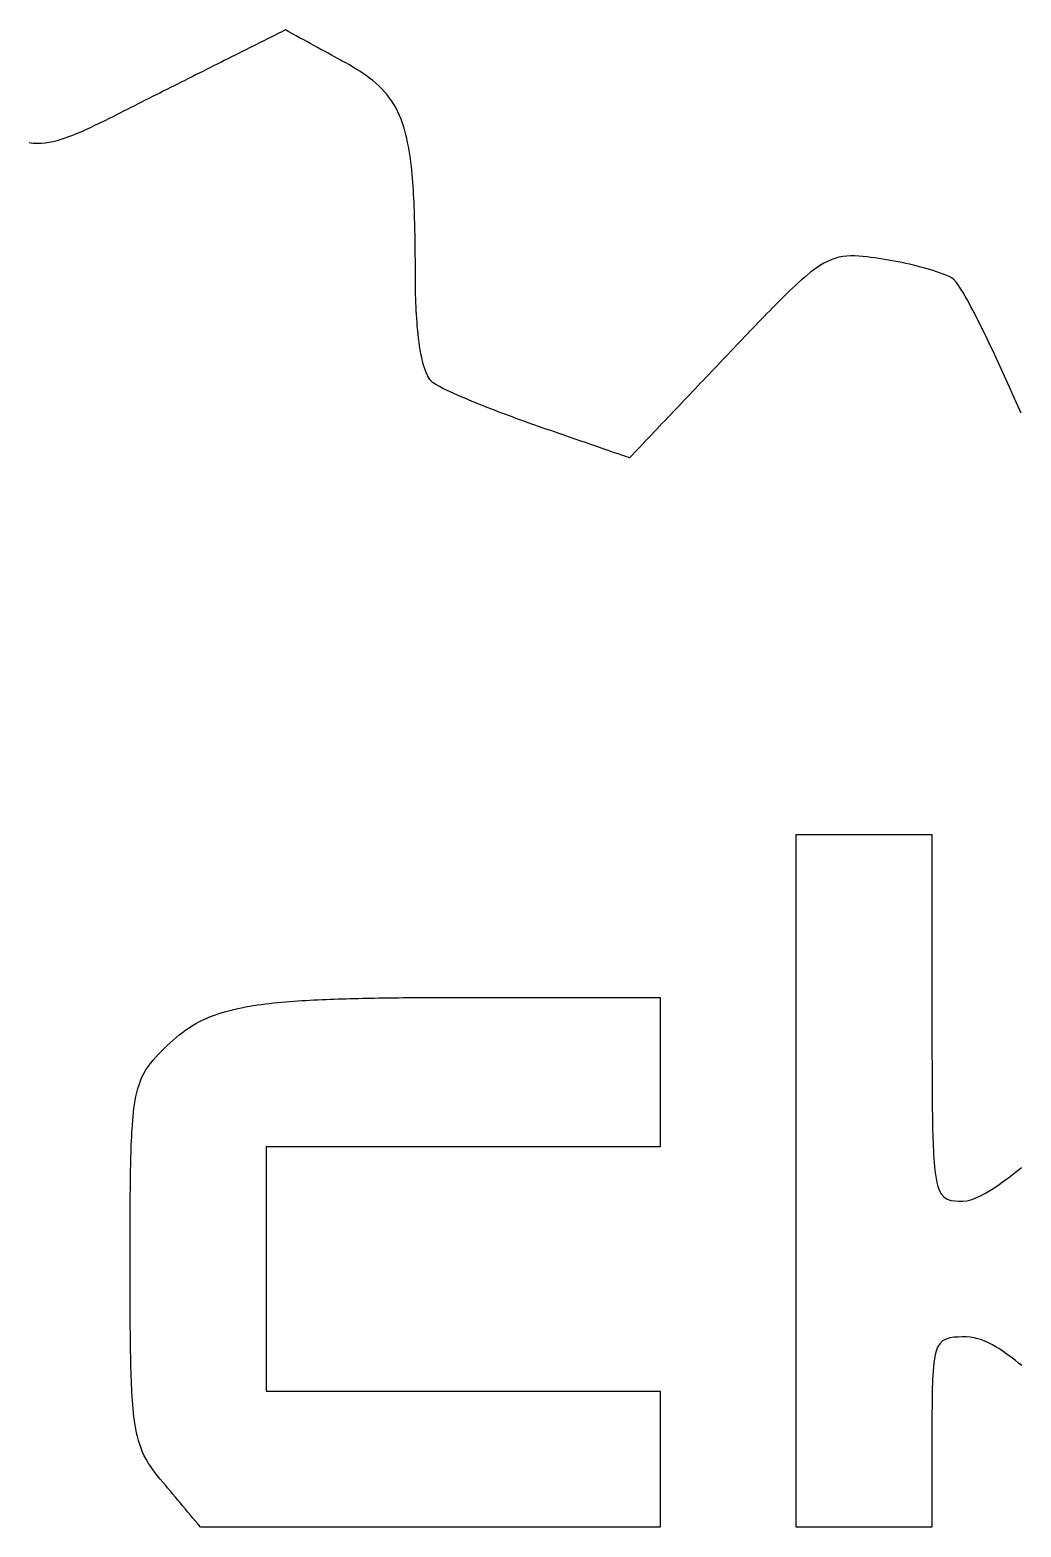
# Model space of a CAD drawing. Extents: x 27 to 125, y 19 to 120.
# Drawn here: x 52.39 to 72.97, y 18.91 to 50.02 of the extents above; entities that cross this region are included whole.
import ezdxf

# ---------------------------------------------------------------- set-up
doc = ezdxf.new("R2010")
doc.units = 0
doc.layers.get('0').update_dxf_attribs({"linetype": 'CONTINUOUS'})

msp = doc.modelspace()

# ---------------------------------------------------------------- linework, layer by layer
at = {"color": 7}
for points in [[(72.969625, 42.051975), (72.936278, 42.129608), (72.90286, 42.206968), (72.869202, 42.284444), (72.835361, 42.361908), (72.80139, 42.439229), (72.767348, 42.516281), (72.733092, 42.593381), (72.698697, 42.670363), (72.664227, 42.747077), (72.629573, 42.823765), (72.594639, 42.900625), (72.559525, 42.977432), (72.52416, 43.054326), (72.488659, 43.131051), (72.453127, 43.207364), (72.417381, 43.283657), (72.381271, 43.360221), (72.344969, 43.436673), (72.308641, 43.512638), (72.271955, 43.588796), (72.235136, 43.66464), (72.197959, 43.740601), (72.160717, 43.816047), (72.123083, 43.891587), (72.085067, 43.96714), (72.046936, 44.042113), (72.008345, 44.117105), (71.969328, 44.19193), (71.929969, 44.266307), (71.889964, 44.340628), (71.849279, 44.414714), (71.807886, 44.488292), (71.765671, 44.561097), (71.722093, 44.633289), (71.676593, 44.704406), (71.627907, 44.773373), (71.571256, 44.835668), (71.502609, 44.878978), (71.429699, 44.914349), (71.354953, 44.945512), (71.278854, 44.974005), (71.201892, 45.000477), (71.124786, 45.025172), (71.047054, 45.048568), (70.969082, 45.070751), (70.890895, 45.091861), (70.812333, 45.11204), (70.733595, 45.131315), (70.654661, 45.149716), (70.575077, 45.167383), (70.495569, 45.184204), (70.415985, 45.200178), (70.336317, 45.215361), (70.256061, 45.229783), (70.175828, 45.243329), (70.09561, 45.256001), (70.013175, 45.268504), (69.930718, 45.280724), (69.848151, 45.292351), (69.765472, 45.303019), (69.682428, 45.31222), (69.599133, 45.319332), (69.515665, 45.323565), (69.432492, 45.32413), (69.349403, 45.319925), (69.266486, 45.31016), (69.184399, 45.294158), (69.104208, 45.271862), (69.025976, 45.243468), (68.949748, 45.209474), (68.875924, 45.170798), (68.804014, 45.128025), (68.73428, 45.082144), (68.666456, 45.033779), (68.600072, 44.983267), (68.535045, 44.931104), (68.471059, 44.877502), (68.408127, 44.822864), (68.346018, 44.767311), (68.284542, 44.71094), (68.223802, 44.654061), (68.163406, 44.596499), (68.103513, 44.53855), (68.044043, 44.480268), (67.984728, 44.421498), (67.925798, 44.362559), (67.867062, 44.303338), (67.808396, 44.24378), (67.750137, 44.184276), (67.691875, 44.124468), (67.633703, 44.06449), (67.575786, 44.004549), (67.517744, 43.944283), (67.460004, 43.884167), (67.402275, 43.823924), (67.344592, 43.763607), (67.286875, 43.703155), (67.229155, 43.642621), (67.171471, 43.582057), (67.114016, 43.521681), (67.056449, 43.461144), (66.998991, 43.400692), (66.941638, 43.34033), (66.884087, 43.279749), (66.827231, 43.219895), (66.770337, 43.159999), (66.713693, 43.100365), (66.657048, 43.040735), (66.600276, 42.980971), (66.543586, 42.92129), (66.4866, 42.861295), (66.42974, 42.801438), (66.373056, 42.741765), (66.31625, 42.681965), (66.259422, 42.62214), (66.202405, 42.562114), (66.145689, 42.502407), (66.08885, 42.44257), (66.032137, 42.382866), (65.975157, 42.32288), (65.918182, 42.262902), (65.861478, 42.203206), (65.804545, 42.143271), (65.747719, 42.083448), (65.690979, 42.023716), (65.63404, 41.963772), (65.577051, 41.903777), (65.520223, 41.843954), (65.463558, 41.784301), (65.406685, 41.724428), (65.349984, 41.664735), (65.292915, 41.604658), (65.236034, 41.544776), (65.179163, 41.484908), (65.122304, 41.425049), (65.065326, 41.365066), (65.008608, 41.305359), (64.951929, 41.245688), (64.894909, 41.18566), (64.838114, 41.125871), (64.760207, 41.152851), (64.682522, 41.179747), (64.604663, 41.206699), (64.526928, 41.233623), (64.449088, 41.260576), (64.371392, 41.287471), (64.293434, 41.314452), (64.215351, 41.341489), (64.137563, 41.368413), (64.059596, 41.395393), (63.981824, 41.422317), (63.903888, 41.449298), (63.825964, 41.476278), (63.748341, 41.503146), (63.670273, 41.530183), (63.592623, 41.557078), (63.514927, 41.583974), (63.437045, 41.610926), (63.359067, 41.637935), (63.281193, 41.664887), (63.203545, 41.691783), (63.125508, 41.718792), (63.047654, 41.745744), (62.969634, 41.772753), (62.891422, 41.799959), (62.813184, 41.827447), (62.735116, 41.855133), (62.656726, 41.883186), (62.578607, 41.91138), (62.500338, 41.93989), (62.422509, 41.968496), (62.344771, 41.997325), (62.266867, 42.026476), (62.189165, 42.055813), (62.111515, 42.085404), (62.033847, 42.115277), (61.956654, 42.145258), (61.879528, 42.175506), (61.802247, 42.20613), (61.725167, 42.237002), (61.648346, 42.268126), (61.571691, 42.299554), (61.495079, 42.331378), (61.418744, 42.363537), (61.342281, 42.39626), (61.266028, 42.429475), (61.190231, 42.463164), (61.114599, 42.497598), (61.039465, 42.532814), (60.964645, 42.569226), (60.890446, 42.607258), (60.817884, 42.647596), (60.748378, 42.693294), (60.692707, 42.752764), (60.650289, 42.822605), (60.616335, 42.896753), (60.587898, 42.973676), (60.563656, 43.05184), (60.542658, 43.13067), (60.524201, 43.210133), (60.507747, 43.290493), (60.493128, 43.37096), (60.480061, 43.451433), (60.468293, 43.5324), (60.457766, 43.613197), (60.448311, 43.694231), (60.439788, 43.775765), (60.43214, 43.857415), (60.425338, 43.939164), (60.419299, 44.020785), (60.413965, 44.10261), (60.409336, 44.184178), (60.405329, 44.265638), (60.401914, 44.347268), (60.399064, 44.42898), (60.396806, 44.51085), (60.395112, 44.592469), (60.393701, 44.673983), (60.392855, 44.75572), (60.392572, 44.837375), (60.392392, 44.921167), (60.392129, 45.004781), (60.391847, 45.088706), (60.391283, 45.172283), (60.390718, 45.255979), (60.390154, 45.339691), (60.389307, 45.42332), (60.38846, 45.507258), (60.387332, 45.590889), (60.38592, 45.674593), (60.384509, 45.758244), (60.382816, 45.84216), (60.38084, 45.926183), (60.378583, 46.010167), (60.376325, 46.093961), (60.373785, 46.177821), (60.370822, 46.261573), (60.36752, 46.345419), (60.363851, 46.42916), (60.359787, 46.512954), (60.355299, 46.596591), (60.350332, 46.680174), (60.344829, 46.764081), (60.338789, 46.847447), (60.332101, 46.931174), (60.324735, 47.014929), (60.316607, 47.098404), (60.30766, 47.181784), (60.297782, 47.265189), (60.286945, 47.348233), (60.275007, 47.430972), (60.261827, 47.513788), (60.247321, 47.596194), (60.231291, 47.67843), (60.213539, 47.760605), (60.194009, 47.84213), (60.172504, 47.923032), (60.148797, 48.003248), (60.122551, 48.083112), (60.093719, 48.16188), (60.061972, 48.23972), (60.02734, 48.315911), (59.989559, 48.390536), (59.948408, 48.46355), (59.903733, 48.534828), (59.855825, 48.60371), (59.804718, 48.670134), (59.750556, 48.734012), (59.69361, 48.795234), (59.633649, 48.854287), (59.571611, 48.91057), (59.507366, 48.964588), (59.441153, 49.016502), (59.373601, 49.066202), (59.30484, 49.113973), (59.234999, 49.160072), (59.164073, 49.204801), (59.092482, 49.248173), (59.020174, 49.29047), (58.946957, 49.332013), (58.873593, 49.372562), (58.799651, 49.412954), (58.725856, 49.453267), (58.651806, 49.493718), (58.57803, 49.534022), (58.504396, 49.574247), (58.43073, 49.614486), (58.356599, 49.654985), (58.282654, 49.695377), (58.208799, 49.735723), (58.13504, 49.776016), (58.061126, 49.816391), (57.987322, 49.856709), (57.913535, 49.897019), (57.839666, 49.937371), (57.76575, 49.977748), (57.691568, 50.018273), (57.616968, 49.980808), (57.542498, 49.943405), (57.467754, 49.905866), (57.3934, 49.868523), (57.318885, 49.8311), (57.244505, 49.793745), (57.169806, 49.756229), (57.095057, 49.718688), (57.020333, 49.681158), (56.94557, 49.643611), (56.871201, 49.606259), (56.796457, 49.568721), (56.7217, 49.531177), (56.647275, 49.493797), (56.572949, 49.45647), (56.49853, 49.419092), (56.423873, 49.381596), (56.349372, 49.344182), (56.27495, 49.306805), (56.200593, 49.269461), (56.125937, 49.231965), (56.051588, 49.194627), (55.977, 49.157165), (55.902253, 49.119623), (55.8276, 49.082133), (55.75287, 49.0446), (55.678259, 49.007127), (55.603837, 48.969752), (55.529376, 48.932355), (55.45451, 48.894754), (55.379868, 48.857267), (55.305517, 48.819926), (55.230818, 48.78241), (55.15612, 48.744894), (55.081647, 48.707492), (55.006404, 48.669654), (54.931242, 48.631769), (54.856273, 48.593897), (54.781117, 48.555865), (54.706379, 48.517991), (54.631254, 48.479882), (54.55635, 48.441864), (54.481369, 48.403804), (54.406467, 48.365808), (54.331407, 48.327781), (54.256373, 48.289845), (54.181533, 48.252123), (54.106705, 48.214562), (54.031408, 48.176967), (53.955902, 48.139531), (53.880433, 48.102433), (53.804637, 48.065571), (53.728798, 48.029173), (53.652646, 47.993207), (53.576491, 47.957943), (53.500133, 47.923425), (53.423445, 47.88975), (53.346347, 47.857083), (53.268409, 47.825485), (53.190109, 47.795423), (53.111126, 47.767102), (53.031255, 47.740827), (52.950694, 47.717148), (52.869324, 47.696518), (52.786791, 47.679443), (52.703631, 47.666687), (52.619752, 47.658869), (52.53598, 47.656612), (52.452013, 47.660393), (52.368388, 47.670469)], [(68.297778, 26.105556), (68.297778, 26.190123), (68.297778, 26.274883), (68.297778, 26.359581), (68.297778, 26.444183), (68.297778, 26.528714), (68.297778, 26.613423), (68.297778, 26.697884), (68.297778, 26.782545), (68.297778, 26.867262), (68.297778, 26.951759), (68.297778, 27.036243), (68.297778, 27.12105), (68.297778, 27.205881), (68.297778, 27.290463), (68.297778, 27.375321), (68.297778, 27.459889), (68.297778, 27.544765), (68.297778, 27.629414), (68.297778, 27.714092), (68.297778, 27.798677), (68.297778, 27.883462), (68.297778, 27.968341), (68.297778, 28.053225), (68.297778, 28.138024), (68.297778, 28.22266), (68.297778, 28.307055), (68.297778, 28.391922), (68.297778, 28.476403), (68.297778, 28.561208), (68.297778, 28.645883), (68.297778, 28.730361), (68.297778, 28.814962), (68.297778, 28.899615), (68.297778, 28.984256), (68.297778, 29.068821), (68.297778, 29.153242), (68.297778, 29.238186), (68.297778, 29.322844), (68.297778, 29.407516), (68.297778, 29.492126), (68.297778, 29.576948), (68.297778, 29.661558), (68.297778, 29.746222), (68.297778, 29.830855), (68.297778, 29.915697), (68.297778, 30.000329), (68.297778, 30.084982), (68.297778, 30.169561), (68.297778, 30.254265), (68.297778, 30.338982), (68.297778, 30.423598), (68.297778, 30.507999), (68.297778, 30.592624), (68.297778, 30.677318), (68.297778, 30.76194), (68.297778, 30.846847), (68.297778, 30.931361), (68.297778, 31.016296), (68.297778, 31.100965), (68.297778, 31.185637), (68.297778, 31.270527), (68.297778, 31.354962), (68.297778, 31.439533), (68.297778, 31.523948), (68.297778, 31.608663), (68.297778, 31.693302), (68.297778, 31.778177), (68.297778, 31.862847), (68.297778, 31.947479), (68.297778, 32.032146), (68.297778, 32.11679), (68.297778, 32.201259), (68.297778, 32.285765), (68.297778, 32.370728), (68.297778, 32.455395), (68.297778, 32.540056), (68.297778, 32.624528), (68.297778, 32.709361), (68.297778, 32.794143), (68.297778, 32.8789), (68.297778, 32.963496), (68.297778, 33.048143), (68.297778, 33.132722), (68.297778, 33.217736), (68.297778, 33.302222), (68.380782, 33.302222), (68.463787, 33.302222), (68.546839, 33.302222), (68.629914, 33.302222), (68.712729, 33.302222), (68.7957, 33.302222), (68.879, 33.302222), (68.962216, 33.302222), (69.045384, 33.302222), (69.128183, 33.302222), (69.211173, 33.302222), (69.29418, 33.302222), (69.376979, 33.302222), (69.459723, 33.302222), (69.542942, 33.302222), (69.625935, 33.302222), (69.708889, 33.302222), (69.791893, 33.302222), (69.874898, 33.302222), (69.95795, 33.302222), (70.041025, 33.302222), (70.12384, 33.302222), (70.206811, 33.302222), (70.290111, 33.302222), (70.373327, 33.302222), (70.456496, 33.302222), (70.539294, 33.302222), (70.622284, 33.302222), (70.705291, 33.302222), (70.78809, 33.302222), (70.870834, 33.302222), (70.954053, 33.302222), (71.037046, 33.302222), (71.12, 33.302222), (71.12, 33.217304), (71.12, 33.132587), (71.12, 33.048146), (71.12, 32.963668), (71.12, 32.879151), (71.12, 32.794671), (71.12, 32.710137), (71.12, 32.625332), (71.12, 32.540575), (71.12, 32.456021), (71.12, 32.371287), (71.12, 32.28675), (71.12, 32.202312), (71.12, 32.117414), (71.12, 32.032753), (71.12, 31.948151), (71.12, 31.863436), (71.12, 31.778846), (71.12, 31.694213), (71.12, 31.609388), (71.12, 31.524623), (71.12, 31.440168), (71.12, 31.355202), (71.12, 31.270733), (71.12, 31.18603), (71.12, 31.101442), (71.12, 31.017012), (71.12, 30.932529), (71.12, 30.847877), (71.12, 30.763043), (71.12, 30.678114), (71.12, 30.59327), (71.12, 30.508795), (71.12, 30.42423), (71.12, 30.339448), (71.12, 30.254998), (71.12, 30.170035), (71.12, 30.085374), (71.12, 30.000725), (71.12, 29.916069), (71.12, 29.831538), (71.12, 29.746648), (71.12, 29.661922), (71.12, 29.577044), (71.12, 29.492222), (71.12, 29.408504), (71.120006, 29.324636), (71.120017, 29.24103), (71.120034, 29.157128), (71.120062, 29.073348), (71.120102, 28.989779), (71.120155, 28.905917), (71.120226, 28.822464), (71.120316, 28.73894), (71.120432, 28.655467), (71.120576, 28.571636), (71.120754, 28.488121), (71.120965, 28.404535), (71.121219, 28.321028), (71.121501, 28.237284), (71.121784, 28.153941), (71.122066, 28.07026), (71.12263, 27.986462), (71.123195, 27.902764), (71.123759, 27.819373), (71.124606, 27.735728), (71.125453, 27.652111), (71.126581, 27.568446), (71.12771, 27.485032), (71.129121, 27.401526), (71.130533, 27.317683), (71.132226, 27.233942), (71.134201, 27.150173), (71.136459, 27.066855), (71.138999, 26.983473), (71.141991, 26.899726), (71.145406, 26.816349), (71.149357, 26.732851), (71.153957, 26.649412), (71.159319, 26.566032), (71.165613, 26.482689), (71.173092, 26.39916), (71.18201, 26.31578), (71.192763, 26.232945), (71.205999, 26.15024), (71.222593, 26.068057), (71.243788, 25.987395), (71.271954, 25.908649), (71.310514, 25.834385), (71.363888, 25.770019), (71.433247, 25.72363), (71.512526, 25.697807), (71.59518, 25.686489), (71.678292, 25.682792), (71.76192, 25.682228), (71.844865, 25.690187), (71.925897, 25.70997), (72.004736, 25.737459), (72.081596, 25.770338), (72.156407, 25.806993), (72.229757, 25.846648), (72.302006, 25.888783), (72.373228, 25.932917), (72.443162, 25.978468), (72.512366, 26.025467), (72.580644, 26.073532), (72.648205, 26.122596), (72.714894, 26.172372), (72.781276, 26.223138), (72.847186, 26.274655), (72.912464, 26.326699), (72.977293, 26.37932)], [(55.199531, 19.77721), (55.145599, 19.841625), (55.092061, 19.906539), (55.039474, 19.971839), (54.987963, 20.03806), (54.937728, 20.105785), (54.889637, 20.174768), (54.844067, 20.245417), (54.801539, 20.317801), (54.762389, 20.392065), (54.726769, 20.468361), (54.69487, 20.546356), (54.666676, 20.625607), (54.641925, 20.70597), (54.620307, 20.787162), (54.601426, 20.869238), (54.585029, 20.951729), (54.570777, 21.034536), (54.558303, 21.117997), (54.547437, 21.201501), (54.537954, 21.284881), (54.529657, 21.368425), (54.522376, 21.451957), (54.515941, 21.535771), (54.510268, 21.619681), (54.505273, 21.703515), (54.500842, 21.78755), (54.496919, 21.871599), (54.493448, 21.955924), (54.490372, 22.039888), (54.487549, 22.124176), (54.485009, 22.208143), (54.482752, 22.292426), (54.480776, 22.376378), (54.479083, 22.460571), (54.477672, 22.544732), (54.476261, 22.628589), (54.475132, 22.712593), (54.474003, 22.796748), (54.473156, 22.880687), (54.472309, 22.964992), (54.471745, 23.049182), (54.471181, 23.133349), (54.470616, 23.217494), (54.470052, 23.301497), (54.469769, 23.385625), (54.469487, 23.46991), (54.469222, 23.554159), (54.469002, 23.638335), (54.468824, 23.722409), (54.468677, 23.80652), (54.468562, 23.89091), (54.468474, 23.975195), (54.468406, 24.059512), (54.468361, 24.143485), (54.46833, 24.227313), (54.468316, 24.311373), (54.46831, 24.39539), (54.468316, 24.479814), (54.46833, 24.564247), (54.468358, 24.6486), (54.468401, 24.733402), (54.468463, 24.817928), (54.468547, 24.902682), (54.468657, 24.986973), (54.468796, 25.071282), (54.468968, 25.156025), (54.46918, 25.24053), (54.469434, 25.325197), (54.469716, 25.409875), (54.469998, 25.494423), (54.47028, 25.579169), (54.470845, 25.663934), (54.471409, 25.74855), (54.471974, 25.832856), (54.47282, 25.917502), (54.473667, 26.002254), (54.474796, 26.086889), (54.475925, 26.171192), (54.477336, 26.255653), (54.478747, 26.339992), (54.48044, 26.42458), (54.482416, 26.509088), (54.484391, 26.593777), (54.486649, 26.678272), (54.489471, 26.762744), (54.492548, 26.847272), (54.496019, 26.931863), (54.49997, 27.01645), (54.504457, 27.100897), (54.509537, 27.185403), (54.515323, 27.269646), (54.521899, 27.353616), (54.529434, 27.437475), (54.538098, 27.521467), (54.548089, 27.605569), (54.55966, 27.689531), (54.573009, 27.772913), (54.588531, 27.855909), (54.606594, 27.938312), (54.627732, 28.020199), (54.652426, 28.101191), (54.68108, 28.18062), (54.714086, 28.258093), (54.751918, 28.333666), (54.794297, 28.40644), (54.841053, 28.476533), (54.891838, 28.544252), (54.945701, 28.609516), (55.001922, 28.67279), (55.059699, 28.734419), (55.118435, 28.794857), (55.177986, 28.854818), (55.23782, 28.913715), (55.298851, 28.971714), (55.360855, 29.02828), (55.423988, 29.083251), (55.488733, 29.136738), (55.554948, 29.188337), (55.622833, 29.237946), (55.692274, 29.285283), (55.763157, 29.330153), (55.835663, 29.3726), (55.909647, 29.412509), (55.984617, 29.449686), (56.060992, 29.484433), (56.138538, 29.516753), (56.216982, 29.54668), (56.296018, 29.574281), (56.375972, 29.59985), (56.456823, 29.623529), (56.537877, 29.64526), (56.619411, 29.665326), (56.701368, 29.68384), (56.78334, 29.700886), (56.865596, 29.716634), (56.948056, 29.731168), (57.030984, 29.744659), (57.114302, 29.757161), (57.197588, 29.768732), (57.280768, 29.779428), (57.364427, 29.789391), (57.447818, 29.798591), (57.531525, 29.807171), (57.615136, 29.81513), (57.698567, 29.822496), (57.782071, 29.829354), (57.86556, 29.835732), (57.9496, 29.841715), (58.033452, 29.847275), (58.117029, 29.852439), (58.200877, 29.857265), (58.284892, 29.861781), (58.368974, 29.865986), (58.453017, 29.869909), (58.536922, 29.87355), (58.620587, 29.876936), (58.704474, 29.880097), (58.788461, 29.88306), (58.872414, 29.885883), (58.9562, 29.888423), (59.040214, 29.89068), (59.124291, 29.892938), (59.208269, 29.894914), (59.291985, 29.896889), (59.376217, 29.898583), (59.460268, 29.900276), (59.543942, 29.901687), (59.627903, 29.903098), (59.711875, 29.904509), (59.79598, 29.905638), (59.879905, 29.906767), (59.964077, 29.907896), (60.048103, 29.908743), (60.132268, 29.909589), (60.216096, 29.910436), (60.30004, 29.911283), (60.38408, 29.911847), (60.467813, 29.912412), (60.551554, 29.912976), (60.635363, 29.91354), (60.719073, 29.913823), (60.803076, 29.914105), (60.887257, 29.914387), (60.971345, 29.914652), (61.05534, 29.914875), (61.139237, 29.915056), (61.223203, 29.915203), (61.307224, 29.915313), (61.391032, 29.915386), (61.475374, 29.915431), (61.559257, 29.915445), (61.642402, 29.915445), (61.725858, 29.915445), (61.809142, 29.915445), (61.892728, 29.915445), (61.97598, 29.915445), (62.059182, 29.915445), (62.142466, 29.915445), (62.225659, 29.915445), (62.30887, 29.915445), (62.391965, 29.915445), (62.475364, 29.915445), (62.558701, 29.915445), (62.642098, 29.915445), (62.725275, 29.915445), (62.808846, 29.915445), (62.892147, 29.915445), (62.975386, 29.915445), (63.058774, 29.915445), (63.142089, 29.915445), (63.225135, 29.915445), (63.308495, 29.915445), (63.391934, 29.915445), (63.475221, 29.915445), (63.558485, 29.915445), (63.641828, 29.915445), (63.725315, 29.915445), (63.808627, 29.915445), (63.8921, 29.915445), (63.975355, 29.915445), (64.058614, 29.915445), (64.141991, 29.915445), (64.225514, 29.915445), (64.309097, 29.915445), (64.39257, 29.915445), (64.476094, 29.915445), (64.559222, 29.915445), (64.642548, 29.915445), (64.725877, 29.915445), (64.809023, 29.915445), (64.892484, 29.915445), (64.975867, 29.915445), (65.059182, 29.915445), (65.142299, 29.915445), (65.225693, 29.915445), (65.308847, 29.915445), (65.392057, 29.915445), (65.47509, 29.915445), (65.47509, 29.833632), (65.47509, 29.751968), (65.47509, 29.670324), (65.47509, 29.588536), (65.47509, 29.506901), (65.47509, 29.425352), (65.47509, 29.343632), (65.47509, 29.261686), (65.47509, 29.179805), (65.47509, 29.098076), (65.47509, 29.01628), (65.47509, 28.934658), (65.47509, 28.85309), (65.47509, 28.771238), (65.47509, 28.689421), (65.47509, 28.607873), (65.47509, 28.526393), (65.47509, 28.444952), (65.47509, 28.363223), (65.47509, 28.28141), (65.47509, 28.199746), (65.47509, 28.118102), (65.47509, 28.036314), (65.47509, 27.954678), (65.47509, 27.87313), (65.47509, 27.79141), (65.47509, 27.709464), (65.47509, 27.627583), (65.47509, 27.545854), (65.47509, 27.464058), (65.47509, 27.382436), (65.47509, 27.300868), (65.47509, 27.219015), (65.47509, 27.137199), (65.47509, 27.055651), (65.47509, 26.974171), (65.47509, 26.89273), (65.47509, 26.811001), (65.391493, 26.811001), (65.307989, 26.811001), (65.224426, 26.811001), (65.141063, 26.811001), (65.057782, 26.811001), (64.974171, 26.811001), (64.890862, 26.811001), (64.807612, 26.811001), (64.724283, 26.811001), (64.640539, 26.811001), (64.556815, 26.811001), (64.473489, 26.811001), (64.389965, 26.811001), (64.306512, 26.811001), (64.222924, 26.811001), (64.139422, 26.811001), (64.055772, 26.811001), (63.972175, 26.811001), (63.888826, 26.811001), (63.805054, 26.811001), (63.721494, 26.811001), (63.637916, 26.811001), (63.55413, 26.811001), (63.470748, 26.811001), (63.387207, 26.811001), (63.303757, 26.811001), (63.220278, 26.811001), (63.136704, 26.811001), (63.053005, 26.811001), (62.969518, 26.811001), (62.885961, 26.811001), (62.80244, 26.811001), (62.718826, 26.811001), (62.635093, 26.811001), (62.551824, 26.811001), (62.468148, 26.811001), (62.384872, 26.811001), (62.301529, 26.811001), (62.217989, 26.811001), (62.134442, 26.811001), (62.050766, 26.811001), (61.967389, 26.811001), (61.884012, 26.811001), (61.800619, 26.811001), (61.716993, 26.811001), (61.633687, 26.811001), (61.54998, 26.811001), (61.466287, 26.811001), (61.382868, 26.811001), (61.299271, 26.811001), (61.215767, 26.811001), (61.132204, 26.811001), (61.048841, 26.811001), (60.96556, 26.811001), (60.881949, 26.811001), (60.798639, 26.811001), (60.71539, 26.811001), (60.632061, 26.811001), (60.548317, 26.811001), (60.464593, 26.811001), (60.381267, 26.811001), (60.297743, 26.811001), (60.21429, 26.811001), (60.130701, 26.811001), (60.0472, 26.811001), (59.96355, 26.811001), (59.879952, 26.811001), (59.796604, 26.811001), (59.712832, 26.811001), (59.629271, 26.811001), (59.545694, 26.811001), (59.461908, 26.811001), (59.378525, 26.811001), (59.294985, 26.811001), (59.211535, 26.811001), (59.128056, 26.811001), (59.044482, 26.811001), (58.960783, 26.811001), (58.877296, 26.811001), (58.793738, 26.811001), (58.710218, 26.811001), (58.626604, 26.811001), (58.542871, 26.811001), (58.459601, 26.811001), (58.375925, 26.811001), (58.29265, 26.811001), (58.209307, 26.811001), (58.125766, 26.811001), (58.04222, 26.811001), (57.958544, 26.811001), (57.875167, 26.811001), (57.79179, 26.811001), (57.708396, 26.811001), (57.624771, 26.811001), (57.541465, 26.811001), (57.457758, 26.811001), (57.374065, 26.811001), (57.290645, 26.811001), (57.290645, 26.72649), (57.290645, 26.64197), (57.290645, 26.557266), (57.290645, 26.472741), (57.290645, 26.388111), (57.290645, 26.30332), (57.290645, 26.218625), (57.290645, 26.133879), (57.290645, 26.049278), (57.290645, 25.96432), (57.290645, 25.879589), (57.290645, 25.795052), (57.290645, 25.710157), (57.290645, 25.625459), (57.290645, 25.540998), (57.290645, 25.456408), (57.290645, 25.371476), (57.290645, 25.28699), (57.290645, 25.202165), (57.290645, 25.117332), (57.290645, 25.032668), (57.290645, 24.948041), (57.290645, 24.863295), (57.290645, 24.778535), (57.290645, 24.693795), (57.290645, 24.609247), (57.290645, 24.524445), (57.290645, 24.439917), (57.290645, 24.35558), (57.290645, 24.271001), (57.290645, 24.18649), (57.290645, 24.10197), (57.290645, 24.017266), (57.290645, 23.932741), (57.290645, 23.848111), (57.290645, 23.76332), (57.290645, 23.678625), (57.290645, 23.593879), (57.290645, 23.509278), (57.290645, 23.42432), (57.290645, 23.339589), (57.290645, 23.255052), (57.290645, 23.170157), (57.290645, 23.085459), (57.290645, 23.000998), (57.290645, 22.916408), (57.290645, 22.831476), (57.290645, 22.74699), (57.290645, 22.662165), (57.290645, 22.577332), (57.290645, 22.492668), (57.290645, 22.408041), (57.290645, 22.323295), (57.290645, 22.238535), (57.290645, 22.153795), (57.290645, 22.069247), (57.290645, 21.984445), (57.290645, 21.899917), (57.290645, 21.81558), (57.290645, 21.731001), (57.374242, 21.731001), (57.457746, 21.731001), (57.54131, 21.731001), (57.624672, 21.731001), (57.707953, 21.731001), (57.791564, 21.731001), (57.874874, 21.731001), (57.958124, 21.731001), (58.041453, 21.731001), (58.125196, 21.731001), (58.20892, 21.731001), (58.292246, 21.731001), (58.37577, 21.731001), (58.459223, 21.731001), (58.542812, 21.731001), (58.626313, 21.731001), (58.709964, 21.731001), (58.793561, 21.731001), (58.876909, 21.731001), (58.960681, 21.731001), (59.044242, 21.731001), (59.127819, 21.731001), (59.211605, 21.731001), (59.294988, 21.731001), (59.378528, 21.731001), (59.461979, 21.731001), (59.545457, 21.731001), (59.629032, 21.731001), (59.71273, 21.731001), (59.796217, 21.731001), (59.879775, 21.731001), (59.963296, 21.731001), (60.04691, 21.731001), (60.130642, 21.731001), (60.213912, 21.731001), (60.297588, 21.731001), (60.380863, 21.731001), (60.464206, 21.731001), (60.547747, 21.731001), (60.631293, 21.731001), (60.714969, 21.731001), (60.798346, 21.731001), (60.881723, 21.731001), (60.965117, 21.731001), (61.048742, 21.731001), (61.132048, 21.731001), (61.215755, 21.731001), (61.299448, 21.731001), (61.382868, 21.731001), (61.466465, 21.731001), (61.549969, 21.731001), (61.633532, 21.731001), (61.716895, 21.731001), (61.800176, 21.731001), (61.883787, 21.731001), (61.967096, 21.731001), (62.050346, 21.731001), (62.133675, 21.731001), (62.217419, 21.731001), (62.301143, 21.731001), (62.384469, 21.731001), (62.467992, 21.731001), (62.551445, 21.731001), (62.635034, 21.731001), (62.718535, 21.731001), (62.802186, 21.731001), (62.885783, 21.731001), (62.969132, 21.731001), (63.052904, 21.731001), (63.136464, 21.731001), (63.220041, 21.731001), (63.303827, 21.731001), (63.38721, 21.731001), (63.47075, 21.731001), (63.554201, 21.731001), (63.637679, 21.731001), (63.721254, 21.731001), (63.804952, 21.731001), (63.888439, 21.731001), (63.971997, 21.731001), (64.055518, 21.731001), (64.139132, 21.731001), (64.222864, 21.731001), (64.306134, 21.731001), (64.38981, 21.731001), (64.473085, 21.731001), (64.556428, 21.731001), (64.639969, 21.731001), (64.723515, 21.731001), (64.807191, 21.731001), (64.890568, 21.731001), (64.973945, 21.731001), (65.057339, 21.731001), (65.140964, 21.731001), (65.224271, 21.731001), (65.307978, 21.731001), (65.391671, 21.731001), (65.47509, 21.731001), (65.47509, 21.647997), (65.47509, 21.564992), (65.47509, 21.48194), (65.47509, 21.398865), (65.47509, 21.31605), (65.47509, 21.233079), (65.47509, 21.149778), (65.47509, 21.066562), (65.47509, 20.983394), (65.47509, 20.900596), (65.47509, 20.817606), (65.47509, 20.734599), (65.47509, 20.6518), (65.47509, 20.569055), (65.47509, 20.485837), (65.47509, 20.402844), (65.47509, 20.31989), (65.47509, 20.236886), (65.47509, 20.153881), (65.47509, 20.070829), (65.47509, 19.987754), (65.47509, 19.904939), (65.47509, 19.821968), (65.47509, 19.738667), (65.47509, 19.655451), (65.47509, 19.572283), (65.47509, 19.489485), (65.47509, 19.406495), (65.47509, 19.323487), (65.47509, 19.240689), (65.47509, 19.157944), (65.47509, 19.074725), (65.47509, 18.991732), (65.47509, 18.908779), (65.391242, 18.908779), (65.307238, 18.908779), (65.2233, 18.908779), (65.139384, 18.908779), (65.05584, 18.908779), (64.972071, 18.908779), (64.888183, 18.908779), (64.80475, 18.908779), (64.721065, 18.908779), (64.637183, 18.908779), (64.55355, 18.908779), (64.47002, 18.908779), (64.386375, 18.908779), (64.302871, 18.908779), (64.219209, 18.908779), (64.135587, 18.908779), (64.051663, 18.908779), (63.968133, 18.908779), (63.884629, 18.908779), (63.800784, 18.908779), (63.717266, 18.908779), (63.6337, 18.908779), (63.549739, 18.908779), (63.466029, 18.908779), (63.382223, 18.908779), (63.298476, 18.908779), (63.214476, 18.908779), (63.130848, 18.908779), (63.046853, 18.908779), (62.963126, 18.908779), (62.879413, 18.908779), (62.795912, 18.908779), (62.712419, 18.908779), (62.628396, 18.908779), (62.544881, 18.908779), (62.461374, 18.908779), (62.377484, 18.908779), (62.293571, 18.908779), (62.210002, 18.908779), (62.12652, 18.908779), (62.042977, 18.908779), (61.959332, 18.908779), (61.875645, 18.908779), (61.791596, 18.908779), (61.707545, 18.908779), (61.623521, 18.908779), (61.539769, 18.908779), (61.456022, 18.908779), (61.372468, 18.908779), (61.288577, 18.908779), (61.204752, 18.908779), (61.120971, 18.908779), (61.037366, 18.908779), (60.953447, 18.908779), (60.869751, 18.908779), (60.78621, 18.908779), (60.702399, 18.908779), (60.618551, 18.908779), (60.534547, 18.908779), (60.450609, 18.908779), (60.366693, 18.908779), (60.283149, 18.908779), (60.19938, 18.908779), (60.115492, 18.908779), (60.032059, 18.908779), (59.948374, 18.908779), (59.864492, 18.908779), (59.780859, 18.908779), (59.697332, 18.908779), (59.613687, 18.908779), (59.530183, 18.908779), (59.446518, 18.908779), (59.362899, 18.908779), (59.278974, 18.908779), (59.195442, 18.908779), (59.111938, 18.908779), (59.028093, 18.908779), (58.944575, 18.908779), (58.861012, 18.908779), (58.777051, 18.908779), (58.693341, 18.908779), (58.609535, 18.908779), (58.525785, 18.908779), (58.441785, 18.908779), (58.358159, 18.908779), (58.274164, 18.908779), (58.190438, 18.908779), (58.106725, 18.908779), (58.023224, 18.908779), (57.939731, 18.908779), (57.855705, 18.908779), (57.77219, 18.908779), (57.688686, 18.908779), (57.604795, 18.908779), (57.520882, 18.908779), (57.437311, 18.908779), (57.353829, 18.908779), (57.270289, 18.908779), (57.186644, 18.908779), (57.102956, 18.908779), (57.018908, 18.908779), (56.934856, 18.908779), (56.850833, 18.908779), (56.767078, 18.908779), (56.683334, 18.908779), (56.59978, 18.908779), (56.515889, 18.908779), (56.432063, 18.908779), (56.348283, 18.908779), (56.264677, 18.908779), (56.180759, 18.908779), (56.09706, 18.908779), (56.013522, 18.908779), (55.929711, 18.908779), (55.877457, 18.970879), (55.825325, 19.032832), (55.773216, 19.094763), (55.721179, 19.156604), (55.669101, 19.218495), (55.616932, 19.280494), (55.564594, 19.342695), (55.512287, 19.404858), (55.460183, 19.46678), (55.407791, 19.529044), (55.355434, 19.591266), (55.303369, 19.65314), (55.251268, 19.715059), (55.199066, 19.7771), (55.199066, 19.7771)], [(72.983516, 22.265341), (72.919511, 22.317812), (72.855032, 22.369261), (72.789776, 22.419781), (72.723657, 22.469241), (72.656796, 22.51734), (72.589006, 22.56396), (72.519794, 22.609124), (72.449625, 22.652163), (72.377915, 22.693012), (72.304752, 22.731087), (72.229703, 22.765975), (72.152919, 22.79683), (72.07438, 22.822766), (71.994344, 22.84272), (71.912632, 22.855589), (71.830511, 22.860104), (71.745966, 22.85954), (71.661788, 22.857564), (71.577561, 22.851976), (71.494187, 22.839869), (71.413325, 22.816388), (71.339668, 22.775743), (71.280119, 22.716473), (71.236865, 22.644244), (71.206617, 22.565772), (71.185083, 22.484252), (71.16942, 22.40149), (71.157736, 22.318057), (71.148874, 22.233989), (71.142073, 22.14998), (71.136795, 22.06564), (71.132703, 21.981465), (71.129514, 21.897066), (71.126974, 21.812614), (71.124998, 21.728024), (71.123587, 21.643467), (71.122458, 21.559063), (71.121611, 21.474726), (71.121047, 21.3905), (71.120483, 21.305915), (71.1202, 21.221799), (71.120008, 21.137567), (71.119896, 21.053182), (71.119839, 20.968789), (71.12, 20.884444), (71.12, 20.802072), (71.12, 20.719937), (71.12, 20.637613), (71.12, 20.555424), (71.12, 20.473125), (71.12, 20.390976), (71.12, 20.30855), (71.12, 20.225995), (71.12, 20.143747), (71.12, 20.061312), (71.12, 19.979081), (71.12, 19.896681), (71.12, 19.814292), (71.12, 19.732221), (71.12, 19.64968), (71.12, 19.567579), (71.12, 19.485429), (71.12, 19.403085), (71.12, 19.320637), (71.12, 19.238301), (71.12, 19.156206), (71.12, 19.073695), (71.12, 18.991382), (71.12, 18.908889), (71.036996, 18.908889), (70.953991, 18.908889), (70.870939, 18.908889), (70.787864, 18.908889), (70.705049, 18.908889), (70.622078, 18.908889), (70.538777, 18.908889), (70.455561, 18.908889), (70.372393, 18.908889), (70.289595, 18.908889), (70.206605, 18.908889), (70.123598, 18.908889), (70.040799, 18.908889), (69.958054, 18.908889), (69.874836, 18.908889), (69.791842, 18.908889), (69.708889, 18.908889), (69.625885, 18.908889), (69.54288, 18.908889), (69.459828, 18.908889), (69.376753, 18.908889), (69.293938, 18.908889), (69.210967, 18.908889), (69.127666, 18.908889), (69.04445, 18.908889), (68.961282, 18.908889), (68.878484, 18.908889), (68.795494, 18.908889), (68.712486, 18.908889), (68.629688, 18.908889), (68.546943, 18.908889), (68.463724, 18.908889), (68.380731, 18.908889), (68.297778, 18.908889), (68.297778, 18.993457), (68.297778, 19.078217), (68.297778, 19.162914), (68.297778, 19.247516), (68.297778, 19.332047), (68.297778, 19.416756), (68.297778, 19.501217), (68.297778, 19.585878), (68.297778, 19.670595), (68.297778, 19.755093), (68.297778, 19.839576), (68.297778, 19.924384), (68.297778, 20.009214), (68.297778, 20.093796), (68.297778, 20.178655), (68.297778, 20.263223), (68.297778, 20.348098), (68.297778, 20.432748), (68.297778, 20.517426), (68.297778, 20.602011), (68.297778, 20.686796), (68.297778, 20.771674), (68.297778, 20.856558), (68.297778, 20.941357), (68.297778, 21.025993), (68.297778, 21.110389), (68.297778, 21.195256), (68.297778, 21.279736), (68.297778, 21.364541), (68.297778, 21.449216), (68.297778, 21.533694), (68.297778, 21.618296), (68.297778, 21.702948), (68.297778, 21.787589), (68.297778, 21.872154), (68.297778, 21.956576), (68.297778, 22.041519), (68.297778, 22.126177), (68.297778, 22.210849), (68.297778, 22.29546), (68.297778, 22.380281), (68.297778, 22.464892), (68.297778, 22.549556), (68.297778, 22.634188), (68.297778, 22.71903), (68.297778, 22.803663), (68.297778, 22.888315), (68.297778, 22.972895), (68.297778, 23.057598), (68.297778, 23.142315), (68.297778, 23.226931), (68.297778, 23.311333), (68.297778, 23.395957), (68.297778, 23.480652), (68.297778, 23.565273), (68.297778, 23.65018), (68.297778, 23.734694), (68.297778, 23.819629), (68.297778, 23.904298), (68.297778, 23.988971), (68.297778, 24.07386), (68.297778, 24.158296), (68.297778, 24.242866), (68.297778, 24.327282), (68.297778, 24.411996), (68.297778, 24.496635), (68.297778, 24.58151), (68.297778, 24.66618), (68.297778, 24.750813), (68.297778, 24.835479), (68.297778, 24.920123), (68.297778, 25.004593), (68.297778, 25.089098), (68.297778, 25.174061), (68.297778, 25.258728), (68.297778, 25.343389), (68.297778, 25.427861), (68.297778, 25.512694), (68.297778, 25.597477), (68.297778, 25.682234), (68.297778, 25.76683), (68.297778, 25.851477), (68.297778, 25.936056), (68.297778, 26.02107), (68.297778, 26.105556), (68.297778, 26.105556)]]:
    msp.add_lwpolyline(points, dxfattribs=at)

doc.saveas('drawing.dxf')
